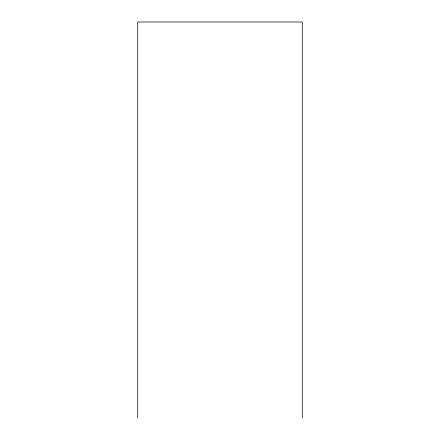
<?xml version="1.0" encoding="UTF-8"?>
<svg xmlns="http://www.w3.org/2000/svg" width="440" height="440" viewBox="0 0 440 440"><rect width="100%" height="100%" fill="white"/><g stroke="black" fill="none" stroke-linecap="round" stroke-linejoin="round"><path stroke-width="0.66" d="M302.291 418L302.291 22L137.709 22L137.709 418"/></g></svg>
